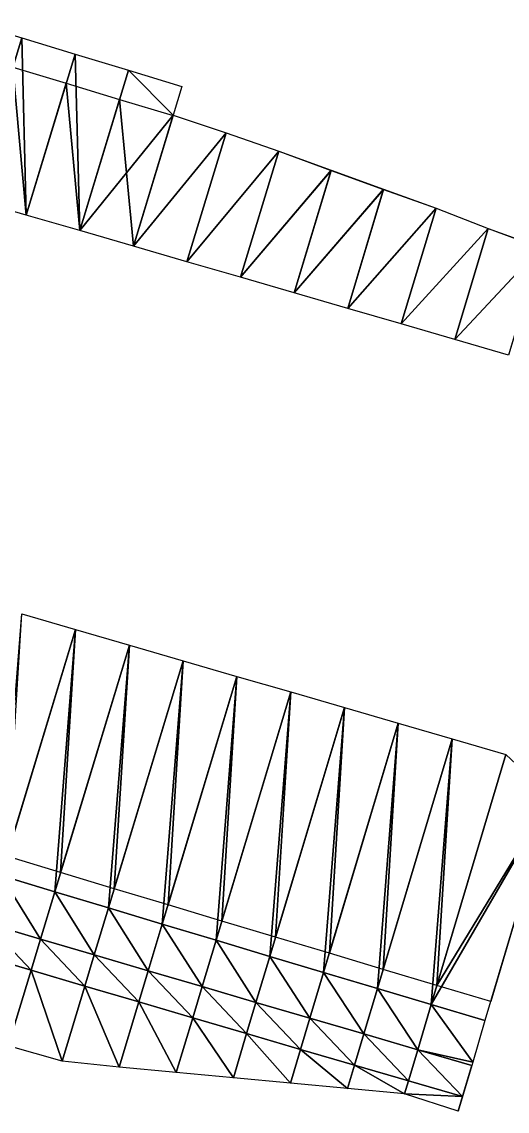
# Model space of a CAD drawing. Header units: metres. Extents: x 1882598 to 1885460, y 3171405 to 3171756.
# Drawn here: x 1883866.32 to 1883875, y 3171662.25 to 3171681.74 of the extents above; entities that cross this region are included whole.
import ezdxf

# ---------------------------------------------------------------- set-up
doc = ezdxf.new("R2010")
doc.units = ezdxf.units.M
doc.header["$MEASUREMENT"] = 0
doc.layers.add('Triangles surfaces projet', color=7, linetype='Continuous', true_color=0x848484)

msp = doc.modelspace()

# ---------------------------------------------------------------- linework, layer by layer
at = {"layer": 'Triangles surfaces projet'}
for points in [[(1883866.323, 3171681.452, 152.322), (1883865.441, 3171678.562, 152.397), (1883865.37, 3171681.742, 152.328), (1883866.323, 3171681.452, 152.322)], [(1883866.323, 3171681.452, 152.322), (1883866.399, 3171678.283, 152.391), (1883865.441, 3171678.562, 152.397), (1883866.323, 3171681.452, 152.322)], [(1883866.399, 3171678.283, 152.391), (1883866.323, 3171681.452, 152.322), (1883867.276, 3171681.164, 152.315), (1883866.399, 3171678.283, 152.391)], [(1883867.276, 3171681.164, 152.315), (1883867.357, 3171678.005, 152.384), (1883866.399, 3171678.283, 152.391), (1883867.276, 3171681.164, 152.315)], [(1883867.276, 3171681.164, 152.315), (1883868.23, 3171680.875, 152.309), (1883867.357, 3171678.005, 152.384), (1883867.276, 3171681.164, 152.315)], [(1883866.164, 3171680.931, 152.685), (1883866.399, 3171678.283, 152.741), (1883865.441, 3171678.562, 152.747), (1883866.164, 3171680.931, 152.685)], [(1883867.117, 3171680.642, 152.679), (1883866.399, 3171678.283, 152.741), (1883866.164, 3171680.931, 152.685), (1883867.117, 3171680.642, 152.679)], [(1883867.357, 3171678.005, 152.384), (1883868.23, 3171680.875, 152.309), (1883869.027, 3171680.072, 152.317), (1883867.357, 3171678.005, 152.384)], [(1883869.027, 3171680.072, 152.317), (1883868.23, 3171680.875, 152.309), (1883869.183, 3171680.587, 152.303), (1883869.027, 3171680.072, 152.317)], [(1883866.399, 3171678.283, 152.741), (1883867.117, 3171680.642, 152.679), (1883867.357, 3171678.005, 152.734), (1883866.399, 3171678.283, 152.741)], [(1883868.071, 3171680.353, 152.673), (1883867.357, 3171678.005, 152.734), (1883867.117, 3171680.642, 152.679), (1883868.071, 3171680.353, 152.673)], [(1883868.316, 3171677.727, 152.728), (1883867.357, 3171678.005, 152.734), (1883868.071, 3171680.353, 152.673), (1883868.316, 3171677.727, 152.728)], [(1883869.025, 3171680.065, 152.667), (1883868.316, 3171677.727, 152.728), (1883868.071, 3171680.353, 152.673), (1883869.025, 3171680.065, 152.667)], [(1883869.027, 3171680.072, 152.317), (1883868.316, 3171677.727, 152.378), (1883867.357, 3171678.005, 152.384), (1883869.027, 3171680.072, 152.317)], [(1883869.027, 3171680.074, 152.667), (1883868.316, 3171677.727, 152.728), (1883869.025, 3171680.065, 152.667), (1883869.027, 3171680.074, 152.667)], [(1883868.316, 3171677.727, 152.728), (1883869.027, 3171680.074, 152.667), (1883869.972, 3171679.755, 152.661), (1883868.316, 3171677.727, 152.728)], [(1883869.027, 3171680.072, 152.317), (1883869.972, 3171679.754, 152.311), (1883868.316, 3171677.727, 152.378), (1883869.027, 3171680.072, 152.317)], [(1883869.274, 3171677.449, 152.721), (1883868.316, 3171677.727, 152.728), (1883869.972, 3171679.755, 152.661), (1883869.274, 3171677.449, 152.721)], [(1883868.316, 3171677.727, 152.378), (1883869.972, 3171679.754, 152.311), (1883869.274, 3171677.449, 152.371), (1883868.316, 3171677.727, 152.378)], [(1883870.915, 3171679.43, 152.656), (1883869.274, 3171677.449, 152.721), (1883869.972, 3171679.755, 152.661), (1883870.915, 3171679.43, 152.656)], [(1883869.972, 3171679.754, 152.311), (1883870.914, 3171679.428, 152.306), (1883869.274, 3171677.449, 152.371), (1883869.972, 3171679.754, 152.311)], [(1883870.232, 3171677.17, 152.715), (1883869.274, 3171677.449, 152.721), (1883870.915, 3171679.43, 152.656), (1883870.232, 3171677.17, 152.715)], [(1883870.232, 3171677.17, 152.365), (1883869.274, 3171677.449, 152.371), (1883870.914, 3171679.428, 152.306), (1883870.232, 3171677.17, 152.365)], [(1883871.852, 3171679.085, 152.651), (1883870.232, 3171677.17, 152.715), (1883870.915, 3171679.43, 152.656), (1883871.852, 3171679.085, 152.651)], [(1883871.851, 3171679.083, 152.301), (1883870.232, 3171677.17, 152.365), (1883870.914, 3171679.428, 152.306), (1883871.851, 3171679.083, 152.301)], [(1883871.19, 3171676.892, 152.709), (1883870.232, 3171677.17, 152.715), (1883871.852, 3171679.085, 152.651), (1883871.19, 3171676.892, 152.709)], [(1883870.232, 3171677.17, 152.365), (1883871.851, 3171679.083, 152.301), (1883871.19, 3171676.892, 152.359), (1883870.232, 3171677.17, 152.365)], [(1883872.79, 3171678.746, 152.646), (1883871.19, 3171676.892, 152.709), (1883871.852, 3171679.085, 152.651), (1883872.79, 3171678.746, 152.646)], [(1883871.851, 3171679.083, 152.301), (1883872.79, 3171678.744, 152.297), (1883871.19, 3171676.892, 152.359), (1883871.851, 3171679.083, 152.301)], [(1883872.148, 3171676.614, 152.702), (1883871.19, 3171676.892, 152.709), (1883872.79, 3171678.746, 152.646), (1883872.148, 3171676.614, 152.702)], [(1883872.148, 3171676.614, 152.352), (1883871.19, 3171676.892, 152.359), (1883872.79, 3171678.744, 152.297), (1883872.148, 3171676.614, 152.352)], [(1883873.73, 3171678.41, 152.642), (1883872.148, 3171676.614, 152.702), (1883872.79, 3171678.746, 152.646), (1883873.73, 3171678.41, 152.642)], [(1883873.729, 3171678.409, 152.292), (1883872.148, 3171676.614, 152.352), (1883872.79, 3171678.744, 152.297), (1883873.729, 3171678.409, 152.292)], [(1883873.106, 3171676.335, 152.696), (1883872.148, 3171676.614, 152.702), (1883873.73, 3171678.41, 152.642), (1883873.106, 3171676.335, 152.696)], [(1883873.106, 3171676.335, 152.346), (1883872.148, 3171676.614, 152.352), (1883873.729, 3171678.409, 152.292), (1883873.106, 3171676.335, 152.346)], [(1883874.661, 3171678.046, 152.638), (1883873.106, 3171676.335, 152.696), (1883873.73, 3171678.41, 152.642), (1883874.661, 3171678.046, 152.638)], [(1883873.106, 3171676.335, 152.346), (1883873.729, 3171678.409, 152.292), (1883874.661, 3171678.045, 152.288), (1883873.106, 3171676.335, 152.346)], [(1883874.065, 3171676.057, 152.689), (1883873.106, 3171676.335, 152.696), (1883874.661, 3171678.046, 152.638), (1883874.065, 3171676.057, 152.689)], [(1883873.106, 3171676.335, 152.346), (1883874.661, 3171678.045, 152.288), (1883874.065, 3171676.057, 152.339), (1883873.106, 3171676.335, 152.346)], [(1883874.661, 3171678.046, 152.638), (1883875.598, 3171677.701, 152.633), (1883874.065, 3171676.057, 152.689), (1883874.661, 3171678.046, 152.638)], [(1883874.065, 3171676.057, 152.339), (1883874.661, 3171678.045, 152.288), (1883875.597, 3171677.699, 152.283), (1883874.065, 3171676.057, 152.339)], [(1883875.023, 3171675.779, 152.683), (1883874.065, 3171676.057, 152.689), (1883875.598, 3171677.701, 152.633), (1883875.023, 3171675.779, 152.683)], [(1883875.023, 3171675.779, 152.333), (1883874.065, 3171676.057, 152.339), (1883875.597, 3171677.699, 152.283), (1883875.023, 3171675.779, 152.333)], [(1883865.95, 3171666.468, 152.301), (1883866.32, 3171671.149, 152.421), (1883867.282, 3171670.869, 152.416), (1883865.95, 3171666.468, 152.301)], [(1883867.282, 3171670.869, 152.766), (1883866.054, 3171666.812, 152.66), (1883866.32, 3171671.149, 152.771), (1883867.282, 3171670.869, 152.766)], [(1883867.282, 3171670.869, 152.416), (1883866.911, 3171666.178, 152.294), (1883865.95, 3171666.468, 152.301), (1883867.282, 3171670.869, 152.416)], [(1883867.014, 3171666.521, 152.653), (1883866.054, 3171666.812, 152.66), (1883867.282, 3171670.869, 152.766), (1883867.014, 3171666.521, 152.653)], [(1883868.244, 3171670.59, 152.41), (1883866.911, 3171666.178, 152.294), (1883867.282, 3171670.869, 152.416), (1883868.244, 3171670.59, 152.41)], [(1883868.244, 3171670.59, 152.76), (1883867.014, 3171666.521, 152.653), (1883867.282, 3171670.869, 152.766), (1883868.244, 3171670.59, 152.76)], [(1883867.872, 3171665.888, 152.288), (1883866.911, 3171666.178, 152.294), (1883868.244, 3171670.59, 152.41), (1883867.872, 3171665.888, 152.288)], [(1883867.975, 3171666.231, 152.647), (1883867.014, 3171666.521, 152.653), (1883868.244, 3171670.59, 152.76), (1883867.975, 3171666.231, 152.647)], [(1883867.872, 3171665.888, 152.288), (1883868.244, 3171670.59, 152.41), (1883869.205, 3171670.311, 152.404), (1883867.872, 3171665.888, 152.288)], [(1883869.205, 3171670.311, 152.754), (1883867.975, 3171666.231, 152.647), (1883868.244, 3171670.59, 152.76), (1883869.205, 3171670.311, 152.754)], [(1883869.205, 3171670.311, 152.404), (1883868.833, 3171665.598, 152.282), (1883867.872, 3171665.888, 152.288), (1883869.205, 3171670.311, 152.404)], [(1883868.936, 3171665.942, 152.641), (1883867.975, 3171666.231, 152.647), (1883869.205, 3171670.311, 152.754), (1883868.936, 3171665.942, 152.641)], [(1883870.167, 3171670.031, 152.398), (1883868.833, 3171665.598, 152.282), (1883869.205, 3171670.311, 152.404), (1883870.167, 3171670.031, 152.398)], [(1883870.167, 3171670.031, 152.748), (1883868.936, 3171665.942, 152.641), (1883869.205, 3171670.311, 152.754), (1883870.167, 3171670.031, 152.748)], [(1883870.167, 3171670.031, 152.398), (1883869.794, 3171665.309, 152.276), (1883868.833, 3171665.598, 152.282), (1883870.167, 3171670.031, 152.398)], [(1883869.897, 3171665.653, 152.635), (1883868.936, 3171665.942, 152.641), (1883870.167, 3171670.031, 152.748), (1883869.897, 3171665.653, 152.635)], [(1883870.167, 3171670.031, 152.398), (1883871.129, 3171669.752, 152.392), (1883869.794, 3171665.309, 152.276), (1883870.167, 3171670.031, 152.398)], [(1883871.129, 3171669.752, 152.742), (1883869.897, 3171665.653, 152.635), (1883870.167, 3171670.031, 152.748), (1883871.129, 3171669.752, 152.742)], [(1883870.755, 3171665.021, 152.27), (1883869.794, 3171665.309, 152.276), (1883871.129, 3171669.752, 152.392), (1883870.755, 3171665.021, 152.27)], [(1883870.858, 3171665.364, 152.629), (1883869.897, 3171665.653, 152.635), (1883871.129, 3171669.752, 152.742), (1883870.858, 3171665.364, 152.629)], [(1883871.129, 3171669.752, 152.392), (1883872.09, 3171669.473, 152.386), (1883870.755, 3171665.021, 152.27), (1883871.129, 3171669.752, 152.392)], [(1883872.09, 3171669.473, 152.736), (1883870.858, 3171665.364, 152.629), (1883871.129, 3171669.752, 152.742), (1883872.09, 3171669.473, 152.736)], [(1883872.09, 3171669.473, 152.386), (1883871.717, 3171664.732, 152.264), (1883870.755, 3171665.021, 152.27), (1883872.09, 3171669.473, 152.386)], [(1883871.82, 3171665.076, 152.623), (1883870.858, 3171665.364, 152.629), (1883872.09, 3171669.473, 152.736), (1883871.82, 3171665.076, 152.623)], [(1883873.052, 3171669.193, 152.38), (1883871.717, 3171664.732, 152.264), (1883872.09, 3171669.473, 152.386), (1883873.052, 3171669.193, 152.38)], [(1883873.052, 3171669.193, 152.73), (1883871.82, 3171665.076, 152.623), (1883872.09, 3171669.473, 152.736), (1883873.052, 3171669.193, 152.73)], [(1883872.679, 3171664.445, 152.258), (1883871.717, 3171664.732, 152.264), (1883873.052, 3171669.193, 152.38), (1883872.679, 3171664.445, 152.258)], [(1883872.781, 3171664.789, 152.617), (1883871.82, 3171665.076, 152.623), (1883873.052, 3171669.193, 152.73), (1883872.781, 3171664.789, 152.617)], [(1883873.052, 3171669.193, 152.38), (1883874.013, 3171668.914, 152.374), (1883872.679, 3171664.445, 152.258), (1883873.052, 3171669.193, 152.38)], [(1883874.013, 3171668.914, 152.724), (1883872.781, 3171664.789, 152.617), (1883873.052, 3171669.193, 152.73), (1883874.013, 3171668.914, 152.724)], [(1883873.64, 3171664.158, 152.251), (1883872.679, 3171664.445, 152.258), (1883874.013, 3171668.914, 152.374), (1883873.64, 3171664.158, 152.251)], [(1883873.743, 3171664.502, 152.61), (1883872.781, 3171664.789, 152.617), (1883874.013, 3171668.914, 152.724), (1883873.743, 3171664.502, 152.61)], [(1883874.975, 3171668.635, 152.368), (1883873.64, 3171664.158, 152.251), (1883874.013, 3171668.914, 152.374), (1883874.975, 3171668.635, 152.368)], [(1883874.975, 3171668.635, 152.718), (1883873.743, 3171664.502, 152.61), (1883874.013, 3171668.914, 152.724), (1883874.975, 3171668.635, 152.718)], [(1883875.792, 3171667.871, 152.35), (1883873.64, 3171664.158, 152.251), (1883874.975, 3171668.635, 152.368), (1883875.792, 3171667.871, 152.35)], [(1883875.792, 3171667.871, 152.7), (1883873.743, 3171664.502, 152.61), (1883874.975, 3171668.635, 152.718), (1883875.792, 3171667.871, 152.7)], [(1883875.792, 3171667.871, 152.35), (1883874.602, 3171663.871, 151.875), (1883873.64, 3171664.158, 152.251), (1883875.792, 3171667.871, 152.35)], [(1883874.705, 3171664.215, 152.604), (1883873.743, 3171664.502, 152.61), (1883875.792, 3171667.871, 152.7), (1883874.705, 3171664.215, 152.604)], [(1883866.655, 3171665.331, 151.41), (1883865.692, 3171665.616, 151.41), (1883865.95, 3171666.468, 152.301), (1883866.655, 3171665.331, 151.41)], [(1883866.911, 3171666.178, 152.294), (1883866.655, 3171665.331, 151.41), (1883865.95, 3171666.468, 152.301), (1883866.911, 3171666.178, 152.294)], [(1883866.655, 3171665.331, 151.41), (1883866.911, 3171666.178, 152.294), (1883867.618, 3171665.047, 151.41), (1883866.655, 3171665.331, 151.41)], [(1883867.872, 3171665.888, 152.288), (1883867.618, 3171665.047, 151.41), (1883866.911, 3171666.178, 152.294), (1883867.872, 3171665.888, 152.288)], [(1883868.581, 3171664.763, 151.41), (1883867.618, 3171665.047, 151.41), (1883867.872, 3171665.888, 152.288), (1883868.581, 3171664.763, 151.41)], [(1883868.581, 3171664.763, 151.41), (1883867.872, 3171665.888, 152.288), (1883868.833, 3171665.598, 152.282), (1883868.581, 3171664.763, 151.41)], [(1883865.523, 3171665.058, 151.41), (1883865.692, 3171665.616, 151.41), (1883866.486, 3171664.773, 151.41), (1883865.523, 3171665.058, 151.41)], [(1883866.655, 3171665.331, 151.41), (1883866.486, 3171664.773, 151.41), (1883865.692, 3171665.616, 151.41), (1883866.655, 3171665.331, 151.41)], [(1883869.545, 3171664.48, 151.41), (1883868.581, 3171664.763, 151.41), (1883868.833, 3171665.598, 152.282), (1883869.545, 3171664.48, 151.41)], [(1883869.545, 3171664.48, 151.41), (1883868.833, 3171665.598, 152.282), (1883869.794, 3171665.309, 152.276), (1883869.545, 3171664.48, 151.41)], [(1883867.45, 3171664.489, 151.41), (1883866.486, 3171664.773, 151.41), (1883866.655, 3171665.331, 151.41), (1883867.45, 3171664.489, 151.41)], [(1883867.45, 3171664.489, 151.41), (1883866.655, 3171665.331, 151.41), (1883867.618, 3171665.047, 151.41), (1883867.45, 3171664.489, 151.41)], [(1883869.794, 3171665.309, 152.276), (1883870.508, 3171664.197, 151.41), (1883869.545, 3171664.48, 151.41), (1883869.794, 3171665.309, 152.276)], [(1883870.755, 3171665.021, 152.27), (1883870.508, 3171664.197, 151.41), (1883869.794, 3171665.309, 152.276), (1883870.755, 3171665.021, 152.27)], [(1883866.078, 3171663.422, 152.822), (1883865.523, 3171665.058, 151.41), (1883866.486, 3171664.773, 151.41), (1883866.078, 3171663.422, 152.822)], [(1883867.618, 3171665.047, 151.41), (1883868.413, 3171664.205, 151.41), (1883867.45, 3171664.489, 151.41), (1883867.618, 3171665.047, 151.41)], [(1883868.581, 3171664.763, 151.41), (1883868.413, 3171664.205, 151.41), (1883867.618, 3171665.047, 151.41), (1883868.581, 3171664.763, 151.41)], [(1883871.472, 3171663.915, 151.41), (1883870.508, 3171664.197, 151.41), (1883870.755, 3171665.021, 152.27), (1883871.472, 3171663.915, 151.41)], [(1883870.755, 3171665.021, 152.27), (1883871.717, 3171664.732, 152.264), (1883871.472, 3171663.915, 151.41), (1883870.755, 3171665.021, 152.27)], [(1883866.486, 3171664.773, 151.41), (1883867.045, 3171663.147, 152.812), (1883866.078, 3171663.422, 152.822), (1883866.486, 3171664.773, 151.41)], [(1883866.486, 3171664.773, 151.41), (1883867.45, 3171664.489, 151.41), (1883867.045, 3171663.147, 152.812), (1883866.486, 3171664.773, 151.41)], [(1883869.377, 3171663.921, 151.41), (1883868.413, 3171664.205, 151.41), (1883868.581, 3171664.763, 151.41), (1883869.377, 3171663.921, 151.41)], [(1883869.377, 3171663.921, 151.41), (1883868.581, 3171664.763, 151.41), (1883869.545, 3171664.48, 151.41), (1883869.377, 3171663.921, 151.41)], [(1883872.436, 3171663.633, 151.41), (1883871.472, 3171663.915, 151.41), (1883871.717, 3171664.732, 152.264), (1883872.436, 3171663.633, 151.41)], [(1883871.717, 3171664.732, 152.264), (1883872.679, 3171664.445, 152.258), (1883872.436, 3171663.633, 151.41), (1883871.717, 3171664.732, 152.264)], [(1883867.45, 3171664.489, 151.41), (1883868.063, 3171663.041, 152.626), (1883867.045, 3171663.147, 152.812), (1883867.45, 3171664.489, 151.41)], [(1883868.063, 3171663.041, 152.626), (1883867.45, 3171664.489, 151.41), (1883868.413, 3171664.205, 151.41), (1883868.063, 3171663.041, 152.626)], [(1883869.377, 3171663.921, 151.41), (1883869.545, 3171664.48, 151.41), (1883870.341, 3171663.639, 151.41), (1883869.377, 3171663.921, 151.41)], [(1883869.545, 3171664.48, 151.41), (1883870.508, 3171664.197, 151.41), (1883870.341, 3171663.639, 151.41), (1883869.545, 3171664.48, 151.41)], [(1883872.436, 3171663.633, 151.41), (1883872.679, 3171664.445, 152.258), (1883873.4, 3171663.351, 151.41), (1883872.436, 3171663.633, 151.41)], [(1883873.64, 3171664.158, 152.251), (1883873.4, 3171663.351, 151.41), (1883872.679, 3171664.445, 152.258), (1883873.64, 3171664.158, 152.251)], [(1883868.413, 3171664.205, 151.41), (1883869.083, 3171662.944, 152.431), (1883868.063, 3171663.041, 152.626), (1883868.413, 3171664.205, 151.41)], [(1883869.083, 3171662.944, 152.431), (1883868.413, 3171664.205, 151.41), (1883869.377, 3171663.921, 151.41), (1883869.083, 3171662.944, 152.431)], [(1883870.508, 3171664.197, 151.41), (1883871.305, 3171663.356, 151.41), (1883870.341, 3171663.639, 151.41), (1883870.508, 3171664.197, 151.41)], [(1883870.508, 3171664.197, 151.41), (1883871.472, 3171663.915, 151.41), (1883871.305, 3171663.356, 151.41), (1883870.508, 3171664.197, 151.41)], [(1883873.4, 3171663.351, 151.41), (1883873.64, 3171664.158, 152.251), (1883874.382, 3171663.13, 151.787), (1883873.4, 3171663.351, 151.41)], [(1883874.382, 3171663.13, 151.787), (1883873.64, 3171664.158, 152.251), (1883874.602, 3171663.871, 151.875), (1883874.382, 3171663.13, 151.787)], [(1883869.083, 3171662.944, 152.431), (1883869.377, 3171663.921, 151.41), (1883870.104, 3171662.847, 152.236), (1883869.083, 3171662.944, 152.431)], [(1883870.341, 3171663.639, 151.41), (1883870.104, 3171662.847, 152.236), (1883869.377, 3171663.921, 151.41), (1883870.341, 3171663.639, 151.41)], [(1883872.269, 3171663.074, 151.41), (1883871.305, 3171663.356, 151.41), (1883871.472, 3171663.915, 151.41), (1883872.269, 3171663.074, 151.41)], [(1883872.269, 3171663.074, 151.41), (1883871.472, 3171663.915, 151.41), (1883872.436, 3171663.633, 151.41), (1883872.269, 3171663.074, 151.41)], [(1883870.104, 3171662.847, 152.236), (1883870.341, 3171663.639, 151.41), (1883871.124, 3171662.751, 152.041), (1883870.104, 3171662.847, 152.236)], [(1883870.341, 3171663.639, 151.41), (1883871.305, 3171663.356, 151.41), (1883871.124, 3171662.751, 152.041), (1883870.341, 3171663.639, 151.41)], [(1883873.233, 3171662.793, 151.41), (1883872.269, 3171663.074, 151.41), (1883872.436, 3171663.633, 151.41), (1883873.233, 3171662.793, 151.41)], [(1883873.4, 3171663.351, 151.41), (1883873.233, 3171662.793, 151.41), (1883872.436, 3171663.633, 151.41), (1883873.4, 3171663.351, 151.41)], [(1883871.124, 3171662.751, 152.041), (1883871.305, 3171663.356, 151.41), (1883872.144, 3171662.656, 151.847), (1883871.124, 3171662.751, 152.041)], [(1883872.144, 3171662.656, 151.847), (1883871.305, 3171663.356, 151.41), (1883872.269, 3171663.074, 151.41), (1883872.144, 3171662.656, 151.847)], [(1883873.233, 3171662.793, 151.41), (1883873.4, 3171663.351, 151.41), (1883874.198, 3171662.512, 151.41), (1883873.233, 3171662.793, 151.41)], [(1883873.4, 3171663.351, 151.41), (1883874.364, 3171663.071, 151.41), (1883874.198, 3171662.512, 151.41), (1883873.4, 3171663.351, 151.41)], [(1883873.4, 3171663.351, 151.41), (1883874.382, 3171663.13, 151.787), (1883874.364, 3171663.071, 151.41), (1883873.4, 3171663.351, 151.41)], [(1883872.269, 3171663.074, 151.41), (1883873.164, 3171662.561, 151.652), (1883872.144, 3171662.656, 151.847), (1883872.269, 3171663.074, 151.41)], [(1883873.164, 3171662.561, 151.652), (1883872.269, 3171663.074, 151.41), (1883873.233, 3171662.793, 151.41), (1883873.164, 3171662.561, 151.652)], [(1883874.364, 3171663.071, 151.41), (1883874.12, 3171662.251, 151.683), (1883874.198, 3171662.512, 151.41), (1883874.364, 3171663.071, 151.41)], [(1883873.164, 3171662.561, 151.652), (1883873.233, 3171662.793, 151.41), (1883874.198, 3171662.512, 151.41), (1883873.164, 3171662.561, 151.652)], [(1883873.164, 3171662.561, 151.652), (1883874.198, 3171662.512, 151.41), (1883874.12, 3171662.251, 151.683), (1883873.164, 3171662.561, 151.652)]]:
    msp.add_3dface(points, dxfattribs=at)

doc.saveas('drawing.dxf')
